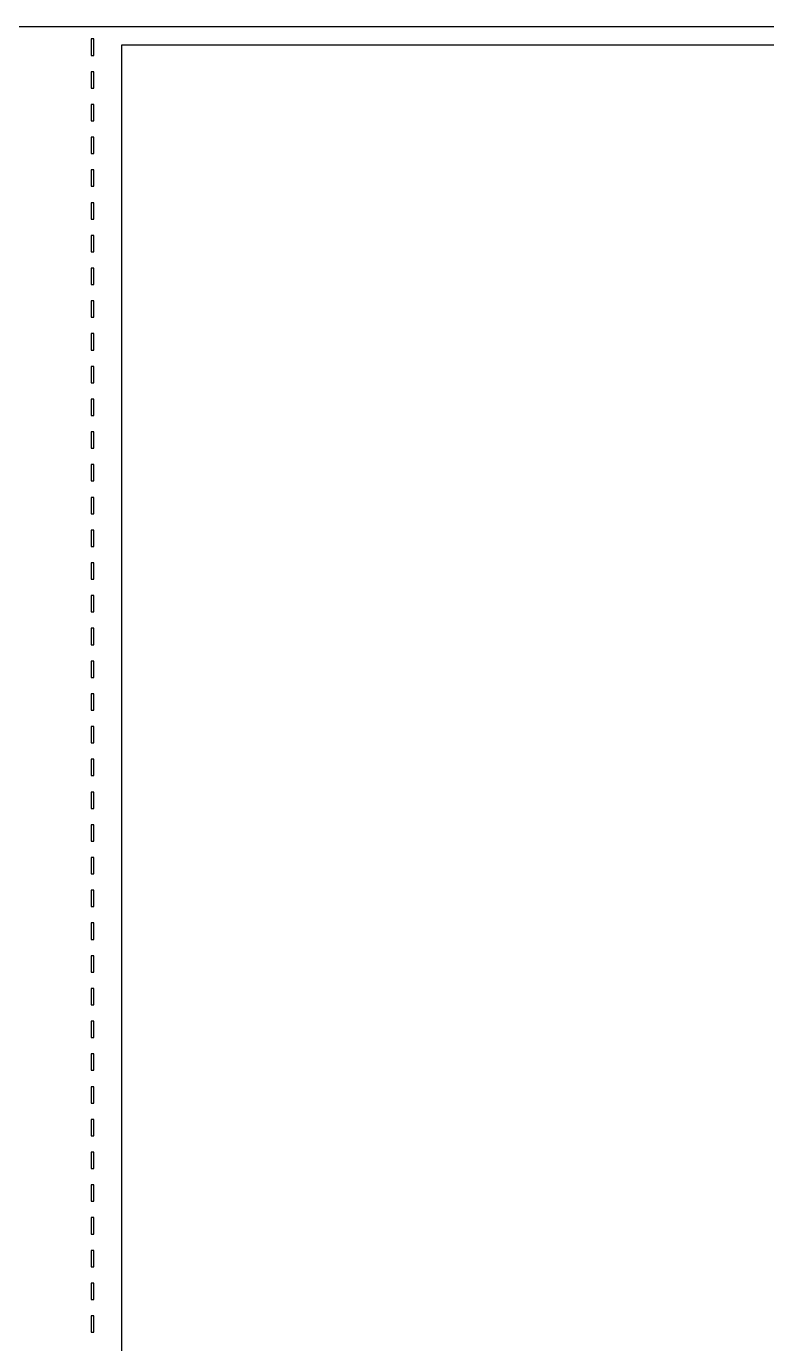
# Model space of a CAD drawing. Header units: centimetres. Extents: x -13.6 to 13.6, y -12.1 to 12.1.
# Drawn here: x 0 to 6.78, y 0.03 to 12.1 of the extents above; entities that cross this region are included whole.
import ezdxf

# ---------------------------------------------------------------- set-up
doc = ezdxf.new("R2010")
doc.units = ezdxf.units.CM
doc.header["$MEASUREMENT"] = 0
doc.layers.add('Layer 1', color=7, linetype='Continuous')

msp = doc.modelspace()

# ---------------------------------------------------------------- linework, layer by layer
at = {"layer": 'Layer 1', "color": 197, "lineweight": 25}
for points, knots in [([(-12.41837, 12.09866), (-12.41837, 12.09866), (-12.41837, 12.09788), (-12.41837, 12.09788), (-12.41837, 12.09788), (-12.41837, 12.09788), (-13.56783, 12.09788), (-13.56783, 12.09788), (-13.56783, 12.09788), (-13.56783, 12.09788), (-13.56783, -4.21654), (-13.56783, -4.21654), (-13.56783, -4.21654), (-13.56783, -4.21654), (-12.46056, -4.21654), (-12.46056, -4.21654), (-12.46056, -4.21654), (-12.46056, -4.21654), (-12.46056, -4.19466), (-12.46056, -4.19466), (-12.46056, -4.19466), (-12.46056, -4.19466), (-12.31053, -4.19544), (-12.31053, -4.19544), (-12.31053, -4.19544), (-12.31053, -4.19544), (-12.31053, -4.22045), (-12.31053, -4.22045), (-12.31053, -4.22045), (-12.31053, -4.22045), (-12.41993, -4.21967), (-12.41993, -4.21967), (-12.41993, -4.21967), (-12.41993, -4.21967), (-12.41993, -5.31287), (-12.41993, -5.31287), (-12.41993, -5.31287), (-12.41993, -5.31287), (-12.31053, -5.31287), (-12.31053, -5.31287), (-12.31053, -5.31287), (-12.31053, -5.31287), (-12.31053, -5.33788), (-12.31053, -5.33788), (-12.31053, -5.33788), (-12.31053, -5.33788), (-12.44806, -5.33788), (-12.44806, -5.33788), (-12.44806, -5.33788), (-12.44806, -5.33788), (-12.44806, -5.4254), (-12.44806, -5.4254), (-12.44806, -5.4254), (-12.44806, -5.4254), (-12.47307, -5.4254), (-12.47307, -5.4254), (-12.47307, -5.4254), (-12.47307, -5.4254), (-12.47307, -5.32538), (-12.47307, -5.32538), (-12.47307, -5.32538), (-12.47307, -5.32538), (-13.49594, -5.32538), (-13.49594, -5.32538), (-13.49594, -5.32538), (-13.49594, -5.32538), (-13.49594, -12.0987), (-13.49594, -12.0987), (-13.49594, -12.0987), (-13.49594, -12.0987), (-12.36289, -12.0987), (-12.36289, -12.0987), (-12.36289, -12.0987), (-12.36289, -12.0987), (-12.36289, -12.09401), (-12.36289, -12.09401), (-12.36289, -12.09401), (-12.36289, -12.09401), (-10.93524, -12.09401), (-10.93524, -12.09401), (-10.93524, -12.09401), (-10.93524, -12.09401), (-10.93524, -12.09245), (-10.93524, -12.09245), (-10.93524, -12.09245), (-10.93524, -12.09245), (-1.40664, -12.09245), (-1.40664, -12.09245), (-1.40664, -12.09245), (-0.96285, -12.09245), (-0.60569, -11.73259), (-0.60569, -11.28603), (-0.60569, -11.28603), (-0.60569, -11.28603), (-0.60569, -7.17265), (-0.60569, -7.17265), (-0.60569, -7.17265), (-0.60569, -7.17265), (-0.60413, -7.17265), (-0.60413, -7.17265), (-0.60413, -7.17265), (-0.60413, -7.17265), (-0.60413, -5.30663), (-0.60413, -5.30663), (-0.60413, -5.30663), (-0.60413, -5.30663), (-0.60569, -5.30663), (-0.60569, -5.30663), (-0.60569, -5.30663), (-0.60569, -5.30663), (-0.60569, -4.21734), (-0.60569, -4.21734), (-0.60569, -4.21734), (-0.60569, -4.21734), (-0.60335, -4.21734), (-0.60335, -4.21734), (-0.60335, -4.21734), (-0.60335, -4.21734), (-0.60335, -4.21578), (-0.60335, -4.21578), (-0.60335, -4.21578), (-0.60335, -4.21578), (-0.53615, -4.21578), (-0.53615, -4.21578), (-0.53615, -4.21578), (-0.53615, -4.21578), (0.53674, -4.21578), (0.53674, -4.21578), (0.53674, -4.21578), (0.53674, -4.21578), (0.60394, -4.21578), (0.60394, -4.21578), (0.60394, -4.21578), (0.60394, -4.21578), (0.60394, -4.21734), (0.60394, -4.21734), (0.60394, -4.21734), (0.60394, -4.21734), (0.60628, -4.21734), (0.60628, -4.21734), (0.60628, -4.21734), (0.60628, -4.21734), (0.60628, -5.30663), (0.60628, -5.30663), (0.60628, -5.30663), (0.60628, -5.30663), (0.60472, -5.30663), (0.60472, -5.30663), (0.60472, -5.30663), (0.60472, -5.30663), (0.60472, -7.17265), (0.60472, -7.17265), (0.60472, -7.17265), (0.60472, -7.17265), (0.60628, -7.17265), (0.60628, -7.17265), (0.60628, -7.17265), (0.60628, -7.17265), (0.60628, -11.28603), (0.60628, -11.28603), (0.60628, -11.28603), (0.60628, -11.73259), (0.96345, -12.09245), (1.40723, -12.09245), (1.40723, -12.09245), (1.40723, -12.09245), (10.93583, -12.09245), (10.93583, -12.09245), (10.93583, -12.09245), (10.93583, -12.09245), (10.93583, -12.09401), (10.93583, -12.09401), (10.93583, -12.09401), (10.93583, -12.09401), (12.36348, -12.09401), (12.36348, -12.09401), (12.36348, -12.09401), (12.36348, -12.09401), (12.36348, -12.0987), (12.36348, -12.0987), (12.36348, -12.0987), (12.36348, -12.0987), (13.49654, -12.0987), (13.49654, -12.0987), (13.49654, -12.0987), (13.49654, -12.0987), (13.49654, -5.32538), (13.49654, -5.32538), (13.49654, -5.32538), (13.49654, -5.32538), (12.47367, -5.32538), (12.47367, -5.32538), (12.47367, -5.32538), (12.47367, -5.32538), (12.47367, -5.4254), (12.47367, -5.4254), (12.47367, -5.4254), (12.47367, -5.4254), (12.44866, -5.4254), (12.44866, -5.4254), (12.44866, -5.4254), (12.44866, -5.4254), (12.44866, -5.33788), (12.44866, -5.33788), (12.44866, -5.33788), (12.44866, -5.33788), (12.31113, -5.33788), (12.31113, -5.33788), (12.31113, -5.33788), (12.31113, -5.33788), (12.31113, -5.31287), (12.31113, -5.31287), (12.31113, -5.31287), (12.31113, -5.31287), (12.42053, -5.31287), (12.42053, -5.31287), (12.42053, -5.31287), (12.42053, -5.31287), (12.42053, -4.21967), (12.42053, -4.21967), (12.42053, -4.21967), (12.42053, -4.21967), (12.31113, -4.22045), (12.31113, -4.22045), (12.31113, -4.22045), (12.31113, -4.22045), (12.31113, -4.19544), (12.31113, -4.19544), (12.31113, -4.19544), (12.31113, -4.19544), (12.46116, -4.19466), (12.46116, -4.19466), (12.46116, -4.19466), (12.46116, -4.19466), (12.46116, -4.21654), (12.46116, -4.21654), (12.46116, -4.21654), (12.46116, -4.21654), (13.56843, -4.21654), (13.56843, -4.21654), (13.56843, -4.21654), (13.56843, -4.21654), (13.56843, 12.09788), (13.56843, 12.09788), (13.56843, 12.09788), (13.56843, 12.09788), (12.41896, 12.09788), (12.41896, 12.09788), (12.41896, 12.09788), (12.41896, 12.09788), (12.41896, 12.09866), (12.41896, 12.09866), (12.41896, 12.09866), (12.41896, 12.09866), (0.60394, 12.09866), (0.60394, 12.09866), (0.60394, 12.09866), (0.60394, 12.09866), (0.60394, 12.0971), (0.60394, 12.0971), (0.60394, 12.0971), (0.60394, 12.0971), (0.53674, 12.0971), (0.53674, 12.0971), (0.53674, 12.0971), (0.53674, 12.0971), (-0.53615, 12.0971), (-0.53615, 12.0971), (-0.53615, 12.0971), (-0.53615, 12.0971), (-0.60335, 12.0971), (-0.60335, 12.0971), (-0.60335, 12.0971), (-0.60335, 12.0971), (-0.60335, 12.09866), (-0.60335, 12.09866), (-0.60335, 12.09866), (-0.60335, 12.09866), (-12.41837, 12.09866), (-12.41837, 12.09866)], [0, 0, 0, 0, 0.01408451, 0.01408451, 0.01408451, 0.01408451, 0.02816901, 0.02816901, 0.02816901, 0.02816901, 0.04225352, 0.04225352, 0.04225352, 0.04225352, 0.05633803, 0.05633803, 0.05633803, 0.05633803, 0.07042254, 0.07042254, 0.07042254, 0.07042254, 0.08450704, 0.08450704, 0.08450704, 0.08450704, 0.09859155, 0.09859155, 0.09859155, 0.09859155, 0.11267606, 0.11267606, 0.11267606, 0.11267606, 0.12676056, 0.12676056, 0.12676056, 0.12676056, 0.14084507, 0.14084507, 0.14084507, 0.14084507, 0.15492958, 0.15492958, 0.15492958, 0.15492958, 0.16901408, 0.16901408, 0.16901408, 0.16901408, 0.18309859, 0.18309859, 0.18309859, 0.18309859, 0.1971831, 0.1971831, 0.1971831, 0.1971831, 0.21126761, 0.21126761, 0.21126761, 0.21126761, 0.22535211, 0.22535211, 0.22535211, 0.22535211, 0.23943662, 0.23943662, 0.23943662, 0.23943662, 0.25352113, 0.25352113, 0.25352113, 0.25352113, 0.26760563, 0.26760563, 0.26760563, 0.26760563, 0.28169014, 0.28169014, 0.28169014, 0.28169014, 0.29577465, 0.29577465, 0.29577465, 0.29577465, 0.30985915, 0.30985915, 0.30985915, 0.30985915, 0.32394366, 0.32394366, 0.32394366, 0.32394366, 0.33802817, 0.33802817, 0.33802817, 0.33802817, 0.35211268, 0.35211268, 0.35211268, 0.35211268, 0.36619718, 0.36619718, 0.36619718, 0.36619718, 0.38028169, 0.38028169, 0.38028169, 0.38028169, 0.3943662, 0.3943662, 0.3943662, 0.3943662, 0.4084507, 0.4084507, 0.4084507, 0.4084507, 0.42253521, 0.42253521, 0.42253521, 0.42253521, 0.43661972, 0.43661972, 0.43661972, 0.43661972, 0.45070423, 0.45070423, 0.45070423, 0.45070423, 0.46478873, 0.46478873, 0.46478873, 0.46478873, 0.47887324, 0.47887324, 0.47887324, 0.47887324, 0.49295775, 0.49295775, 0.49295775, 0.49295775, 0.50704225, 0.50704225, 0.50704225, 0.50704225, 0.52112676, 0.52112676, 0.52112676, 0.52112676, 0.53521127, 0.53521127, 0.53521127, 0.53521127, 0.54929577, 0.54929577, 0.54929577, 0.54929577, 0.56338028, 0.56338028, 0.56338028, 0.56338028, 0.57746479, 0.57746479, 0.57746479, 0.57746479, 0.5915493, 0.5915493, 0.5915493, 0.5915493, 0.6056338, 0.6056338, 0.6056338, 0.6056338, 0.61971831, 0.61971831, 0.61971831, 0.61971831, 0.63380282, 0.63380282, 0.63380282, 0.63380282, 0.64788732, 0.64788732, 0.64788732, 0.64788732, 0.66197183, 0.66197183, 0.66197183, 0.66197183, 0.67605634, 0.67605634, 0.67605634, 0.67605634, 0.69014085, 0.69014085, 0.69014085, 0.69014085, 0.70422535, 0.70422535, 0.70422535, 0.70422535, 0.71830986, 0.71830986, 0.71830986, 0.71830986, 0.73239437, 0.73239437, 0.73239437, 0.73239437, 0.74647887, 0.74647887, 0.74647887, 0.74647887, 0.76056338, 0.76056338, 0.76056338, 0.76056338, 0.77464789, 0.77464789, 0.77464789, 0.77464789, 0.78873239, 0.78873239, 0.78873239, 0.78873239, 0.8028169, 0.8028169, 0.8028169, 0.8028169, 0.81690141, 0.81690141, 0.81690141, 0.81690141, 0.83098592, 0.83098592, 0.83098592, 0.83098592, 0.84507042, 0.84507042, 0.84507042, 0.84507042, 0.85915493, 0.85915493, 0.85915493, 0.85915493, 0.87323944, 0.87323944, 0.87323944, 0.87323944, 0.88732394, 0.88732394, 0.88732394, 0.88732394, 0.90140845, 0.90140845, 0.90140845, 0.90140845, 0.91549296, 0.91549296, 0.91549296, 0.91549296, 0.92957746, 0.92957746, 0.92957746, 0.92957746, 0.94366197, 0.94366197, 0.94366197, 0.94366197, 0.95774648, 0.95774648, 0.95774648, 0.95774648, 0.97183099, 0.97183099, 0.97183099, 0.97183099, 1, 1, 1, 1]), ([(0.59378, 11.98301), (0.59378, 11.98301), (0.61879, 11.98301), (0.61879, 11.98301), (0.61879, 11.98301), (0.61879, 11.98301), (0.61879, 11.83298), (0.61879, 11.83298), (0.61879, 11.83298), (0.61879, 11.83298), (0.59378, 11.83298), (0.59378, 11.83298), (0.59378, 11.83298), (0.59378, 11.83298), (0.59378, 11.98301), (0.59378, 11.98301)], [0, 0, 0, 0, 0.2, 0.2, 0.2, 0.2, 0.4, 0.4, 0.4, 0.4, 0.6, 0.6, 0.6, 0.6, 1, 1, 1, 1]), ([(0.59378, 11.68295), (0.59378, 11.68295), (0.61879, 11.68295), (0.61879, 11.68295), (0.61879, 11.68295), (0.61879, 11.68295), (0.61879, 11.53292), (0.61879, 11.53292), (0.61879, 11.53292), (0.61879, 11.53292), (0.59378, 11.53292), (0.59378, 11.53292), (0.59378, 11.53292), (0.59378, 11.53292), (0.59378, 11.68295), (0.59378, 11.68295)], [0, 0, 0, 0, 0.2, 0.2, 0.2, 0.2, 0.4, 0.4, 0.4, 0.4, 0.6, 0.6, 0.6, 0.6, 1, 1, 1, 1]), ([(0.59378, 11.38289), (0.59378, 11.38289), (0.61879, 11.38289), (0.61879, 11.38289), (0.61879, 11.38289), (0.61879, 11.38289), (0.61879, 11.23286), (0.61879, 11.23286), (0.61879, 11.23286), (0.61879, 11.23286), (0.59378, 11.23286), (0.59378, 11.23286), (0.59378, 11.23286), (0.59378, 11.23286), (0.59378, 11.38289), (0.59378, 11.38289)], [0, 0, 0, 0, 0.2, 0.2, 0.2, 0.2, 0.4, 0.4, 0.4, 0.4, 0.6, 0.6, 0.6, 0.6, 1, 1, 1, 1]), ([(0.59378, 11.08282), (0.59378, 11.08282), (0.61879, 11.08282), (0.61879, 11.08282), (0.61879, 11.08282), (0.61879, 11.08282), (0.61879, 10.93279), (0.61879, 10.93279), (0.61879, 10.93279), (0.61879, 10.93279), (0.59378, 10.93279), (0.59378, 10.93279), (0.59378, 10.93279), (0.59378, 10.93279), (0.59378, 11.08282), (0.59378, 11.08282)], [0, 0, 0, 0, 0.2, 0.2, 0.2, 0.2, 0.4, 0.4, 0.4, 0.4, 0.6, 0.6, 0.6, 0.6, 1, 1, 1, 1]), ([(0.59378, 10.78276), (0.59378, 10.78276), (0.61879, 10.78276), (0.61879, 10.78276), (0.61879, 10.78276), (0.61879, 10.78276), (0.61879, 10.63273), (0.61879, 10.63273), (0.61879, 10.63273), (0.61879, 10.63273), (0.59378, 10.63273), (0.59378, 10.63273), (0.59378, 10.63273), (0.59378, 10.63273), (0.59378, 10.78276), (0.59378, 10.78276)], [0, 0, 0, 0, 0.2, 0.2, 0.2, 0.2, 0.4, 0.4, 0.4, 0.4, 0.6, 0.6, 0.6, 0.6, 1, 1, 1, 1]), ([(0.59378, 10.48269), (0.59378, 10.48269), (0.61879, 10.48269), (0.61879, 10.48269), (0.61879, 10.48269), (0.61879, 10.48269), (0.61879, 10.33266), (0.61879, 10.33266), (0.61879, 10.33266), (0.61879, 10.33266), (0.59378, 10.33266), (0.59378, 10.33266), (0.59378, 10.33266), (0.59378, 10.33266), (0.59378, 10.48269), (0.59378, 10.48269)], [0, 0, 0, 0, 0.2, 0.2, 0.2, 0.2, 0.4, 0.4, 0.4, 0.4, 0.6, 0.6, 0.6, 0.6, 1, 1, 1, 1]), ([(0.59378, 10.18263), (0.59378, 10.18263), (0.61879, 10.18263), (0.61879, 10.18263), (0.61879, 10.18263), (0.61879, 10.18263), (0.61879, 10.0326), (0.61879, 10.0326), (0.61879, 10.0326), (0.61879, 10.0326), (0.59378, 10.0326), (0.59378, 10.0326), (0.59378, 10.0326), (0.59378, 10.0326), (0.59378, 10.18263), (0.59378, 10.18263)], [0, 0, 0, 0, 0.2, 0.2, 0.2, 0.2, 0.4, 0.4, 0.4, 0.4, 0.6, 0.6, 0.6, 0.6, 1, 1, 1, 1]), ([(0.59378, 9.88257), (0.59378, 9.88257), (0.61879, 9.88257), (0.61879, 9.88257), (0.61879, 9.88257), (0.61879, 9.88257), (0.61879, 9.73254), (0.61879, 9.73254), (0.61879, 9.73254), (0.61879, 9.73254), (0.59378, 9.73254), (0.59378, 9.73254), (0.59378, 9.73254), (0.59378, 9.73254), (0.59378, 9.88257), (0.59378, 9.88257)], [0, 0, 0, 0, 0.2, 0.2, 0.2, 0.2, 0.4, 0.4, 0.4, 0.4, 0.6, 0.6, 0.6, 0.6, 1, 1, 1, 1]), ([(0.59378, 9.5825), (0.59378, 9.5825), (0.61879, 9.5825), (0.61879, 9.5825), (0.61879, 9.5825), (0.61879, 9.5825), (0.61879, 9.43247), (0.61879, 9.43247), (0.61879, 9.43247), (0.61879, 9.43247), (0.59378, 9.43247), (0.59378, 9.43247), (0.59378, 9.43247), (0.59378, 9.43247), (0.59378, 9.5825), (0.59378, 9.5825)], [0, 0, 0, 0, 0.2, 0.2, 0.2, 0.2, 0.4, 0.4, 0.4, 0.4, 0.6, 0.6, 0.6, 0.6, 1, 1, 1, 1]), ([(0.59378, 9.28244), (0.59378, 9.28244), (0.61879, 9.28244), (0.61879, 9.28244), (0.61879, 9.28244), (0.61879, 9.28244), (0.61879, 9.13241), (0.61879, 9.13241), (0.61879, 9.13241), (0.61879, 9.13241), (0.59378, 9.13241), (0.59378, 9.13241), (0.59378, 9.13241), (0.59378, 9.13241), (0.59378, 9.28244), (0.59378, 9.28244)], [0, 0, 0, 0, 0.2, 0.2, 0.2, 0.2, 0.4, 0.4, 0.4, 0.4, 0.6, 0.6, 0.6, 0.6, 1, 1, 1, 1]), ([(0.59378, 8.98237), (0.59378, 8.98237), (0.61879, 8.98237), (0.61879, 8.98237), (0.61879, 8.98237), (0.61879, 8.98237), (0.61879, 8.83234), (0.61879, 8.83234), (0.61879, 8.83234), (0.61879, 8.83234), (0.59378, 8.83234), (0.59378, 8.83234), (0.59378, 8.83234), (0.59378, 8.83234), (0.59378, 8.98237), (0.59378, 8.98237)], [0, 0, 0, 0, 0.2, 0.2, 0.2, 0.2, 0.4, 0.4, 0.4, 0.4, 0.6, 0.6, 0.6, 0.6, 1, 1, 1, 1]), ([(0.59378, 8.68231), (0.59378, 8.68231), (0.61879, 8.68231), (0.61879, 8.68231), (0.61879, 8.68231), (0.61879, 8.68231), (0.61879, 8.53228), (0.61879, 8.53228), (0.61879, 8.53228), (0.61879, 8.53228), (0.59378, 8.53228), (0.59378, 8.53228), (0.59378, 8.53228), (0.59378, 8.53228), (0.59378, 8.68231), (0.59378, 8.68231)], [0, 0, 0, 0, 0.2, 0.2, 0.2, 0.2, 0.4, 0.4, 0.4, 0.4, 0.6, 0.6, 0.6, 0.6, 1, 1, 1, 1]), ([(0.59378, 8.38224), (0.59378, 8.38224), (0.61879, 8.38224), (0.61879, 8.38224), (0.61879, 8.38224), (0.61879, 8.38224), (0.61879, 8.23221), (0.61879, 8.23221), (0.61879, 8.23221), (0.61879, 8.23221), (0.59378, 8.23221), (0.59378, 8.23221), (0.59378, 8.23221), (0.59378, 8.23221), (0.59378, 8.38224), (0.59378, 8.38224)], [0, 0, 0, 0, 0.2, 0.2, 0.2, 0.2, 0.4, 0.4, 0.4, 0.4, 0.6, 0.6, 0.6, 0.6, 1, 1, 1, 1]), ([(0.59378, 8.08218), (0.59378, 8.08218), (0.61879, 8.08218), (0.61879, 8.08218), (0.61879, 8.08218), (0.61879, 8.08218), (0.61879, 7.93215), (0.61879, 7.93215), (0.61879, 7.93215), (0.61879, 7.93215), (0.59378, 7.93215), (0.59378, 7.93215), (0.59378, 7.93215), (0.59378, 7.93215), (0.59378, 8.08218), (0.59378, 8.08218)], [0, 0, 0, 0, 0.2, 0.2, 0.2, 0.2, 0.4, 0.4, 0.4, 0.4, 0.6, 0.6, 0.6, 0.6, 1, 1, 1, 1]), ([(0.59378, 7.78212), (0.59378, 7.78212), (0.61879, 7.78212), (0.61879, 7.78212), (0.61879, 7.78212), (0.61879, 7.78212), (0.61879, 7.63209), (0.61879, 7.63209), (0.61879, 7.63209), (0.61879, 7.63209), (0.59378, 7.63209), (0.59378, 7.63209), (0.59378, 7.63209), (0.59378, 7.63209), (0.59378, 7.78212), (0.59378, 7.78212)], [0, 0, 0, 0, 0.2, 0.2, 0.2, 0.2, 0.4, 0.4, 0.4, 0.4, 0.6, 0.6, 0.6, 0.6, 1, 1, 1, 1]), ([(0.59378, 7.48205), (0.59378, 7.48205), (0.61879, 7.48205), (0.61879, 7.48205), (0.61879, 7.48205), (0.61879, 7.48205), (0.61879, 7.33202), (0.61879, 7.33202), (0.61879, 7.33202), (0.61879, 7.33202), (0.59378, 7.33202), (0.59378, 7.33202), (0.59378, 7.33202), (0.59378, 7.33202), (0.59378, 7.48205), (0.59378, 7.48205)], [0, 0, 0, 0, 0.2, 0.2, 0.2, 0.2, 0.4, 0.4, 0.4, 0.4, 0.6, 0.6, 0.6, 0.6, 1, 1, 1, 1]), ([(0.59378, 7.18199), (0.59378, 7.18199), (0.61879, 7.18199), (0.61879, 7.18199), (0.61879, 7.18199), (0.61879, 7.18199), (0.61879, 7.03196), (0.61879, 7.03196), (0.61879, 7.03196), (0.61879, 7.03196), (0.59378, 7.03196), (0.59378, 7.03196), (0.59378, 7.03196), (0.59378, 7.03196), (0.59378, 7.18199), (0.59378, 7.18199)], [0, 0, 0, 0, 0.2, 0.2, 0.2, 0.2, 0.4, 0.4, 0.4, 0.4, 0.6, 0.6, 0.6, 0.6, 1, 1, 1, 1]), ([(0.59378, 6.88192), (0.59378, 6.88192), (0.61879, 6.88192), (0.61879, 6.88192), (0.61879, 6.88192), (0.61879, 6.88192), (0.61879, 6.73189), (0.61879, 6.73189), (0.61879, 6.73189), (0.61879, 6.73189), (0.59378, 6.73189), (0.59378, 6.73189), (0.59378, 6.73189), (0.59378, 6.73189), (0.59378, 6.88192), (0.59378, 6.88192)], [0, 0, 0, 0, 0.2, 0.2, 0.2, 0.2, 0.4, 0.4, 0.4, 0.4, 0.6, 0.6, 0.6, 0.6, 1, 1, 1, 1]), ([(0.59378, 6.58186), (0.59378, 6.58186), (0.61879, 6.58186), (0.61879, 6.58186), (0.61879, 6.58186), (0.61879, 6.58186), (0.61879, 6.43183), (0.61879, 6.43183), (0.61879, 6.43183), (0.61879, 6.43183), (0.59378, 6.43183), (0.59378, 6.43183), (0.59378, 6.43183), (0.59378, 6.43183), (0.59378, 6.58186), (0.59378, 6.58186)], [0, 0, 0, 0, 0.2, 0.2, 0.2, 0.2, 0.4, 0.4, 0.4, 0.4, 0.6, 0.6, 0.6, 0.6, 1, 1, 1, 1]), ([(0.59378, 6.2818), (0.59378, 6.2818), (0.61879, 6.2818), (0.61879, 6.2818), (0.61879, 6.2818), (0.61879, 6.2818), (0.61879, 6.13177), (0.61879, 6.13177), (0.61879, 6.13177), (0.61879, 6.13177), (0.59378, 6.13177), (0.59378, 6.13177), (0.59378, 6.13177), (0.59378, 6.13177), (0.59378, 6.2818), (0.59378, 6.2818)], [0, 0, 0, 0, 0.2, 0.2, 0.2, 0.2, 0.4, 0.4, 0.4, 0.4, 0.6, 0.6, 0.6, 0.6, 1, 1, 1, 1]), ([(0.59378, 5.98173), (0.59378, 5.98173), (0.61879, 5.98173), (0.61879, 5.98173), (0.61879, 5.98173), (0.61879, 5.98173), (0.61879, 5.8317), (0.61879, 5.8317), (0.61879, 5.8317), (0.61879, 5.8317), (0.59378, 5.8317), (0.59378, 5.8317), (0.59378, 5.8317), (0.59378, 5.8317), (0.59378, 5.98173), (0.59378, 5.98173)], [0, 0, 0, 0, 0.2, 0.2, 0.2, 0.2, 0.4, 0.4, 0.4, 0.4, 0.6, 0.6, 0.6, 0.6, 1, 1, 1, 1]), ([(0.59378, 5.68167), (0.59378, 5.68167), (0.61879, 5.68167), (0.61879, 5.68167), (0.61879, 5.68167), (0.61879, 5.68167), (0.61879, 5.53164), (0.61879, 5.53164), (0.61879, 5.53164), (0.61879, 5.53164), (0.59378, 5.53164), (0.59378, 5.53164), (0.59378, 5.53164), (0.59378, 5.53164), (0.59378, 5.68167), (0.59378, 5.68167)], [0, 0, 0, 0, 0.2, 0.2, 0.2, 0.2, 0.4, 0.4, 0.4, 0.4, 0.6, 0.6, 0.6, 0.6, 1, 1, 1, 1]), ([(0.59378, 5.3816), (0.59378, 5.3816), (0.61879, 5.3816), (0.61879, 5.3816), (0.61879, 5.3816), (0.61879, 5.3816), (0.61879, 5.23157), (0.61879, 5.23157), (0.61879, 5.23157), (0.61879, 5.23157), (0.59378, 5.23157), (0.59378, 5.23157), (0.59378, 5.23157), (0.59378, 5.23157), (0.59378, 5.3816), (0.59378, 5.3816)], [0, 0, 0, 0, 0.2, 0.2, 0.2, 0.2, 0.4, 0.4, 0.4, 0.4, 0.6, 0.6, 0.6, 0.6, 1, 1, 1, 1]), ([(0.59378, 5.08154), (0.59378, 5.08154), (0.61879, 5.08154), (0.61879, 5.08154), (0.61879, 5.08154), (0.61879, 5.08154), (0.61879, 4.93151), (0.61879, 4.93151), (0.61879, 4.93151), (0.61879, 4.93151), (0.59378, 4.93151), (0.59378, 4.93151), (0.59378, 4.93151), (0.59378, 4.93151), (0.59378, 5.08154), (0.59378, 5.08154)], [0, 0, 0, 0, 0.2, 0.2, 0.2, 0.2, 0.4, 0.4, 0.4, 0.4, 0.6, 0.6, 0.6, 0.6, 1, 1, 1, 1]), ([(0.59378, 4.78148), (0.59378, 4.78148), (0.61879, 4.78148), (0.61879, 4.78148), (0.61879, 4.78148), (0.61879, 4.78148), (0.61879, 4.63145), (0.61879, 4.63145), (0.61879, 4.63145), (0.61879, 4.63145), (0.59378, 4.63145), (0.59378, 4.63145), (0.59378, 4.63145), (0.59378, 4.63145), (0.59378, 4.78148), (0.59378, 4.78148)], [0, 0, 0, 0, 0.2, 0.2, 0.2, 0.2, 0.4, 0.4, 0.4, 0.4, 0.6, 0.6, 0.6, 0.6, 1, 1, 1, 1]), ([(0.59378, 4.48141), (0.59378, 4.48141), (0.61879, 4.48141), (0.61879, 4.48141), (0.61879, 4.48141), (0.61879, 4.48141), (0.61879, 4.33138), (0.61879, 4.33138), (0.61879, 4.33138), (0.61879, 4.33138), (0.59378, 4.33138), (0.59378, 4.33138), (0.59378, 4.33138), (0.59378, 4.33138), (0.59378, 4.48141), (0.59378, 4.48141)], [0, 0, 0, 0, 0.2, 0.2, 0.2, 0.2, 0.4, 0.4, 0.4, 0.4, 0.6, 0.6, 0.6, 0.6, 1, 1, 1, 1]), ([(0.59378, 4.18135), (0.59378, 4.18135), (0.61879, 4.18135), (0.61879, 4.18135), (0.61879, 4.18135), (0.61879, 4.18135), (0.61879, 4.03132), (0.61879, 4.03132), (0.61879, 4.03132), (0.61879, 4.03132), (0.59378, 4.03132), (0.59378, 4.03132), (0.59378, 4.03132), (0.59378, 4.03132), (0.59378, 4.18135), (0.59378, 4.18135)], [0, 0, 0, 0, 0.2, 0.2, 0.2, 0.2, 0.4, 0.4, 0.4, 0.4, 0.6, 0.6, 0.6, 0.6, 1, 1, 1, 1]), ([(0.59378, 3.88128), (0.59378, 3.88128), (0.61879, 3.88128), (0.61879, 3.88128), (0.61879, 3.88128), (0.61879, 3.88128), (0.61879, 3.73125), (0.61879, 3.73125), (0.61879, 3.73125), (0.61879, 3.73125), (0.59378, 3.73125), (0.59378, 3.73125), (0.59378, 3.73125), (0.59378, 3.73125), (0.59378, 3.88128), (0.59378, 3.88128)], [0, 0, 0, 0, 0.2, 0.2, 0.2, 0.2, 0.4, 0.4, 0.4, 0.4, 0.6, 0.6, 0.6, 0.6, 1, 1, 1, 1]), ([(0.59378, 3.58122), (0.59378, 3.58122), (0.61879, 3.58122), (0.61879, 3.58122), (0.61879, 3.58122), (0.61879, 3.58122), (0.61879, 3.43119), (0.61879, 3.43119), (0.61879, 3.43119), (0.61879, 3.43119), (0.59378, 3.43119), (0.59378, 3.43119), (0.59378, 3.43119), (0.59378, 3.43119), (0.59378, 3.58122), (0.59378, 3.58122)], [0, 0, 0, 0, 0.2, 0.2, 0.2, 0.2, 0.4, 0.4, 0.4, 0.4, 0.6, 0.6, 0.6, 0.6, 1, 1, 1, 1]), ([(0.59378, 3.28116), (0.59378, 3.28116), (0.61879, 3.28116), (0.61879, 3.28116), (0.61879, 3.28116), (0.61879, 3.28116), (0.61879, 3.13113), (0.61879, 3.13113), (0.61879, 3.13113), (0.61879, 3.13113), (0.59378, 3.13113), (0.59378, 3.13113), (0.59378, 3.13113), (0.59378, 3.13113), (0.59378, 3.28116), (0.59378, 3.28116)], [0, 0, 0, 0, 0.2, 0.2, 0.2, 0.2, 0.4, 0.4, 0.4, 0.4, 0.6, 0.6, 0.6, 0.6, 1, 1, 1, 1]), ([(0.59378, 2.98109), (0.59378, 2.98109), (0.61879, 2.98109), (0.61879, 2.98109), (0.61879, 2.98109), (0.61879, 2.98109), (0.61879, 2.83106), (0.61879, 2.83106), (0.61879, 2.83106), (0.61879, 2.83106), (0.59378, 2.83106), (0.59378, 2.83106), (0.59378, 2.83106), (0.59378, 2.83106), (0.59378, 2.98109), (0.59378, 2.98109)], [0, 0, 0, 0, 0.2, 0.2, 0.2, 0.2, 0.4, 0.4, 0.4, 0.4, 0.6, 0.6, 0.6, 0.6, 1, 1, 1, 1]), ([(0.59378, 2.68103), (0.59378, 2.68103), (0.61879, 2.68103), (0.61879, 2.68103), (0.61879, 2.68103), (0.61879, 2.68103), (0.61879, 2.531), (0.61879, 2.531), (0.61879, 2.531), (0.61879, 2.531), (0.59378, 2.531), (0.59378, 2.531), (0.59378, 2.531), (0.59378, 2.531), (0.59378, 2.68103), (0.59378, 2.68103)], [0, 0, 0, 0, 0.2, 0.2, 0.2, 0.2, 0.4, 0.4, 0.4, 0.4, 0.6, 0.6, 0.6, 0.6, 1, 1, 1, 1]), ([(0.59378, 2.38096), (0.59378, 2.38096), (0.61879, 2.38096), (0.61879, 2.38096), (0.61879, 2.38096), (0.61879, 2.38096), (0.61879, 2.23093), (0.61879, 2.23093), (0.61879, 2.23093), (0.61879, 2.23093), (0.59378, 2.23093), (0.59378, 2.23093), (0.59378, 2.23093), (0.59378, 2.23093), (0.59378, 2.38096), (0.59378, 2.38096)], [0, 0, 0, 0, 0.2, 0.2, 0.2, 0.2, 0.4, 0.4, 0.4, 0.4, 0.6, 0.6, 0.6, 0.6, 1, 1, 1, 1]), ([(0.59378, 2.0809), (0.59378, 2.0809), (0.61879, 2.0809), (0.61879, 2.0809), (0.61879, 2.0809), (0.61879, 2.0809), (0.61879, 1.93087), (0.61879, 1.93087), (0.61879, 1.93087), (0.61879, 1.93087), (0.59378, 1.93087), (0.59378, 1.93087), (0.59378, 1.93087), (0.59378, 1.93087), (0.59378, 2.0809), (0.59378, 2.0809)], [0, 0, 0, 0, 0.2, 0.2, 0.2, 0.2, 0.4, 0.4, 0.4, 0.4, 0.6, 0.6, 0.6, 0.6, 1, 1, 1, 1]), ([(0.59378, 1.78084), (0.59378, 1.78084), (0.61879, 1.78084), (0.61879, 1.78084), (0.61879, 1.78084), (0.61879, 1.78084), (0.61879, 1.63081), (0.61879, 1.63081), (0.61879, 1.63081), (0.61879, 1.63081), (0.59378, 1.63081), (0.59378, 1.63081), (0.59378, 1.63081), (0.59378, 1.63081), (0.59378, 1.78084), (0.59378, 1.78084)], [0, 0, 0, 0, 0.2, 0.2, 0.2, 0.2, 0.4, 0.4, 0.4, 0.4, 0.6, 0.6, 0.6, 0.6, 1, 1, 1, 1]), ([(0.59378, 1.48077), (0.59378, 1.48077), (0.61879, 1.48077), (0.61879, 1.48077), (0.61879, 1.48077), (0.61879, 1.48077), (0.61879, 1.33074), (0.61879, 1.33074), (0.61879, 1.33074), (0.61879, 1.33074), (0.59378, 1.33074), (0.59378, 1.33074), (0.59378, 1.33074), (0.59378, 1.33074), (0.59378, 1.48077), (0.59378, 1.48077)], [0, 0, 0, 0, 0.2, 0.2, 0.2, 0.2, 0.4, 0.4, 0.4, 0.4, 0.6, 0.6, 0.6, 0.6, 1, 1, 1, 1]), ([(0.59378, 1.18071), (0.59378, 1.18071), (0.61879, 1.18071), (0.61879, 1.18071), (0.61879, 1.18071), (0.61879, 1.18071), (0.61879, 1.03068), (0.61879, 1.03068), (0.61879, 1.03068), (0.61879, 1.03068), (0.59378, 1.03068), (0.59378, 1.03068), (0.59378, 1.03068), (0.59378, 1.03068), (0.59378, 1.18071), (0.59378, 1.18071)], [0, 0, 0, 0, 0.2, 0.2, 0.2, 0.2, 0.4, 0.4, 0.4, 0.4, 0.6, 0.6, 0.6, 0.6, 1, 1, 1, 1]), ([(0.59378, 0.88064), (0.59378, 0.88064), (0.61879, 0.88064), (0.61879, 0.88064), (0.61879, 0.88064), (0.61879, 0.88064), (0.61879, 0.73061), (0.61879, 0.73061), (0.61879, 0.73061), (0.61879, 0.73061), (0.59378, 0.73061), (0.59378, 0.73061), (0.59378, 0.73061), (0.59378, 0.73061), (0.59378, 0.88064), (0.59378, 0.88064)], [0, 0, 0, 0, 0.2, 0.2, 0.2, 0.2, 0.4, 0.4, 0.4, 0.4, 0.6, 0.6, 0.6, 0.6, 1, 1, 1, 1]), ([(0.59378, 0.58058), (0.59378, 0.58058), (0.61879, 0.58058), (0.61879, 0.58058), (0.61879, 0.58058), (0.61879, 0.58058), (0.61879, 0.43055), (0.61879, 0.43055), (0.61879, 0.43055), (0.61879, 0.43055), (0.59378, 0.43055), (0.59378, 0.43055), (0.59378, 0.43055), (0.59378, 0.43055), (0.59378, 0.58058), (0.59378, 0.58058)], [0, 0, 0, 0, 0.2, 0.2, 0.2, 0.2, 0.4, 0.4, 0.4, 0.4, 0.6, 0.6, 0.6, 0.6, 1, 1, 1, 1]), ([(0.59378, 0.28052), (0.59378, 0.28052), (0.61879, 0.28052), (0.61879, 0.28052), (0.61879, 0.28052), (0.61879, 0.28052), (0.61879, 0.13049), (0.61879, 0.13049), (0.61879, 0.13049), (0.61879, 0.13049), (0.59378, 0.13049), (0.59378, 0.13049), (0.59378, 0.13049), (0.59378, 0.13049), (0.59378, 0.28052), (0.59378, 0.28052)], [0, 0, 0, 0, 0.2, 0.2, 0.2, 0.2, 0.4, 0.4, 0.4, 0.4, 0.6, 0.6, 0.6, 0.6, 1, 1, 1, 1])]:
    msp.add_open_spline(points, degree=3, knots=knots, dxfattribs=at)
at = {"layer": 'Layer 1', "color": 9, "lineweight": 25}
msp.add_open_spline([(0.8726, 11.92691), (0.8726, 11.92691), (12.25941, 11.92691), (12.25941, 11.92691), (12.25941, 11.92691), (12.25941, 11.92691), (12.25941, -3.96458), (12.25941, -3.96458), (12.25941, -3.96458), (12.25941, -3.96458), (0.8726, -3.96458), (0.8726, -3.96458), (0.8726, -3.96458), (0.8726, -3.96458), (0.8726, 11.92691), (0.8726, 11.92691)], degree=3, knots=[0, 0, 0, 0, 0.2, 0.2, 0.2, 0.2, 0.4, 0.4, 0.4, 0.4, 0.6, 0.6, 0.6, 0.6, 1, 1, 1, 1], dxfattribs=at)

doc.saveas('drawing.dxf')
